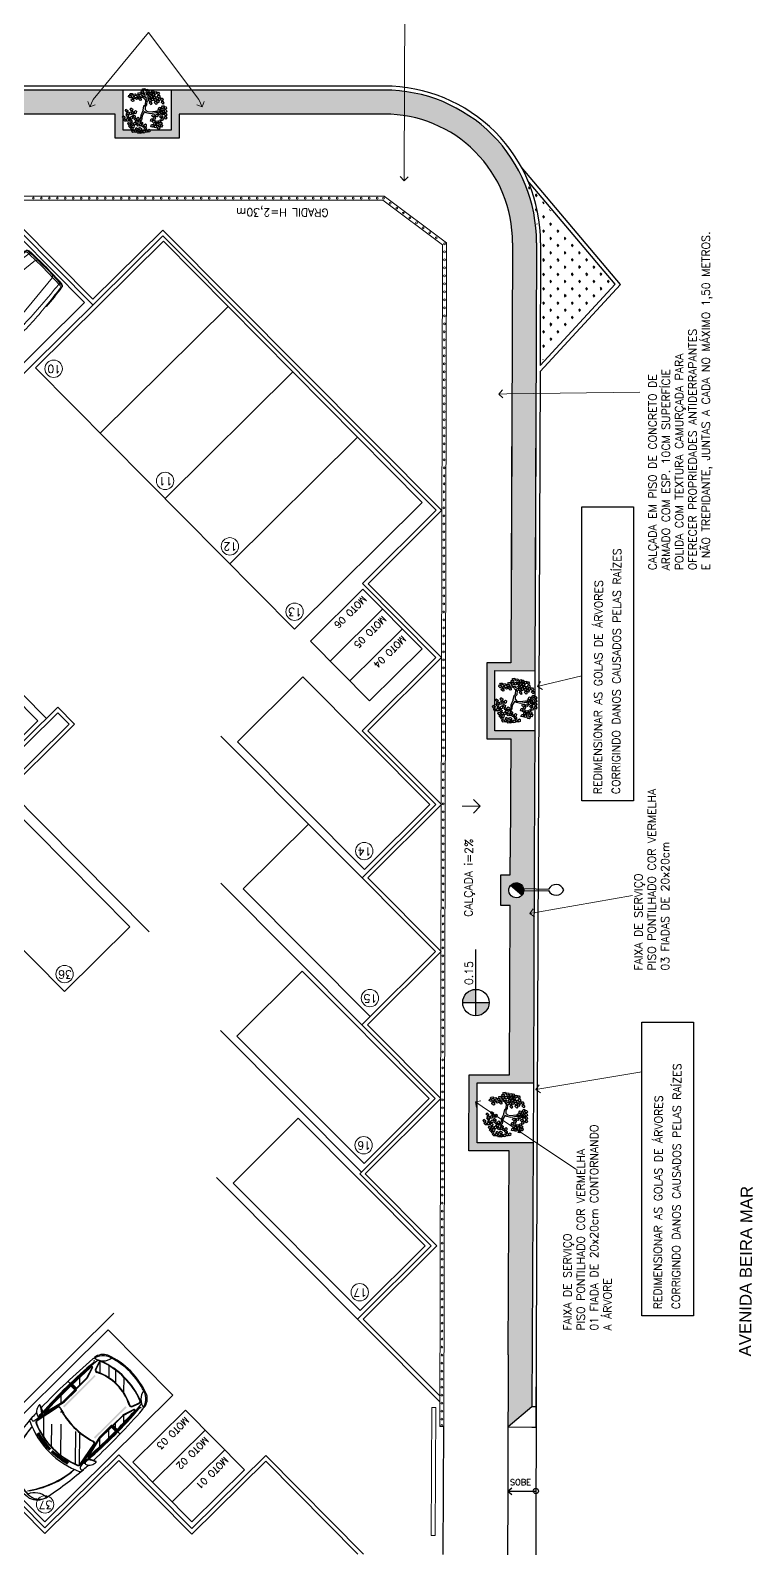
# Model space of a CAD drawing. Extents: x -1057 to 3416, y -340 to 4111.
# Drawn here: x 419.61 to 437.67, y -290.94 to -252.98 of the extents above; entities that cross this region are included whole.
import ezdxf

# ---------------------------------------------------------------- set-up
doc = ezdxf.new("R2010")
doc.units = 0
doc.header["$LTSCALE"] = 50
for name, pattern in [('CONTINU', [0]), ('DGN Style 1', [0.003115, 5.18318e-06, -0.00311]), ('HIDDEN', [9.525, 6.35, -3.175])]:
    doc.linetypes.add(name, pattern=pattern)
doc.layers.add('0.1', color=8, linetype='Continuous', lineweight=13)
doc.layers.add('Margem A3', color=8, linetype='DGN Style 1', lineweight=0)
for name, color, linetype in [('GRAMA', 90, 'Continuous'), ('HAC', 1, 'Continuous'), ('layout', 1, 'Continuous'), ('luminaria', 10, 'Continuous'), ('medir projeto', 6, 'Continuous'), ('OK', 96, 'Continuous'), ('Poste de cimento', 7, 'Continuous')]:
    doc.layers.add(name, color=color, linetype=linetype)
doc.styles.add('60x100', font='romans.shx', dxfattribs={"height": 0.2})
doc.styles.add('80X50', font='romans.shx')
doc.styles.add('ROBERTO', font='swissek.ttf')
doc.styles.add('ROMANS', font='romans')
doc.styles.get("Standard").update_dxf_attribs({"font": 'romans.shx'})
pattern_1 = [(90.064457, (-47.94884, -453.22149), (-0.0549925784, -6.1866e-05), [0.03175, -0.0635]), (210.064457, (-47.94884, -453.22149), (0.027549867, -0.047594037), [0.03175, -0.0635]), (150.064457, (-47.948873, -453.18974), (-0.0274427115, -0.047655903), [0.03175, -0.0635])]

# ---------------------------------------------------------------- blocks, each defined once
blk = doc.blocks.new('TEMPRA3')
for p, q in [((-0.157, 0.823), (-0.131, 0.862)), ((-0.075, 0.872), (-0.101, 0.713)), ((-0.085, 0.882), (-0.082, 0.882)), ((-1.26, 0.697), (-1.26, 0.716)), ((0.058, 0.464), (-0.363, 0.637)), ((0.069, 0.533), (-0.261, 0.669)), ((-0.101, 0.713), (-0.151, 0.694)), ((-0.151, 0.694), (-0.151, 0.656)), ((-0.098, 0.674), (-0.098, 0.602)), ((0.687, 0.496), (0.259, 0.496)), ((0.756, 0.496), (0.756, 0.679)), ((1.136, 0.496), (0.756, 0.496)), ((1.287, 0.519), (1.517, 0.592)), ((1.406, 0.471), (1.886, 0.553)), ((1.515, 0.629), (1.414, 0.659)), ((1.806, 0.709), (1.807, 0.728)), ((-1.26, -0.697), (-1.26, -0.716)), ((0.058, -0.464), (-0.363, -0.637)), ((0.069, -0.533), (-0.261, -0.669)), ((-0.151, -0.694), (-0.151, -0.656)), ((-0.101, -0.713), (-0.151, -0.694)), ((-0.075, -0.872), (-0.101, -0.713)), ((-0.098, -0.674), (-0.098, -0.602)), ((0.687, -0.496), (0.259, -0.496)), ((1.136, -0.496), (0.756, -0.496)), ((0.756, -0.496), (0.756, -0.679)), ((1.287, -0.519), (1.517, -0.592)), ((1.406, -0.471), (1.886, -0.553)), ((1.515, -0.629), (1.414, -0.659)), ((1.806, -0.709), (1.807, -0.728)), ((-0.157, -0.823), (-0.131, -0.862)), ((-0.085, -0.882), (-0.082, -0.882))]:
    blk.add_line(p, q)
at = {"color": 9}
for p, q in [((0.49, 0.777), (0.614, 0.777)), ((0.49, 0.767), (0.567, 0.767)), ((-1.875, 0.533), (-1.914, 0.533)), ((-1.881, 0.307), (-0.653, 0.428)), ((-1.869, 0.63), (-1.647, 0.654)), ((-0.527, 0.509), (-0.536, 0.509)), ((-0.536, 0.509), (-0.532, -0.064)), ((0.577, 0.757), (0.577, 0.748)), ((0.634, 0.757), (0.634, 0.748)), ((0.687, 0.496), (0.756, 0.496)), ((1.886, 0.553), (2.3, 0.553)), ((-1.881, 0.307), (-1.924, 0.254)), ((-0.568, 0.016), (-0.577, 0.017)), ((-0.568, 0.015), (-0.577, 0.014)), ((-0.577, 0.014), (-0.51, -0.555)), ((-1.881, -0.308), (-1.924, -0.255)), ((-1.881, -0.307), (-0.653, -0.428)), ((-0.532, -0.064), (-0.523, -0.064)), ((-1.875, -0.533), (-1.914, -0.533)), ((-1.869, -0.631), (-1.647, -0.655)), ((-0.51, -0.555), (-0.501, -0.554)), ((0.577, -0.757), (0.577, -0.748)), ((0.634, -0.757), (0.634, -0.748)), ((0.687, -0.496), (0.756, -0.496)), ((1.886, -0.553), (2.3, -0.553)), ((0.49, -0.767), (0.567, -0.767)), ((0.49, -0.777), (0.614, -0.777))]:
    blk.add_line(p, q, dxfattribs=at)
for points in [[(0.486, 0.76), (0.486, 0.749, 0.414214), (0.496, 0.739), (0.558, 0.739, 0.414214), (0.568, 0.749), (0.568, 0.759)], [(0.486, -0.76), (0.486, -0.749, -0.414214), (0.496, -0.739), (0.558, -0.739, -0.414214), (0.568, -0.749), (0.568, -0.759)]]:
    blk.add_lwpolyline(points, format="xyb", dxfattribs=at)
for centre, radius, start, end in [((-0.143, 0.755), 0.0434, 160.4209, 180), ((0.052, 0.685), 0.25, 146.5293, 160.4209), ((-0.079, 0.816), 0.0696, 117.5198, 138.9652), ((-0.092, 0.841), 0.0416, 80.8067, 117.5198), ((0.213, -22.305), 23.067, 89.3717, 90.7606), ((-0.083, 0.874), 0.00833, 350.8067, 80.8067), ((0.213, -22.305), 23.067, 89.0973, 89.3437), ((46.287, -1.061), 48.25, 178.0551, 178.7396), ((-1.864, 0.574), 0.07, 98.0767, 178.0551), ((0.026, -12.748), 13.526, 95.4579, 98.0767), ((-0.091, -10.408), 11.166, 90.4891, 96.0118), ((1.08, -0.033), 1.689, 163.0258, 178.8872), ((1.08, -0.033), 1.689, 158.4883, 161.8833), ((-0.403, 0.55), 0.0959, 65.2249, 157.5632), ((0.355, -17.256), 17.935, 91.743, 91.9698), ((0.075, 0.7), 0.267, 168.223, 189.9837), ((0.355, -17.256), 17.935, 88.9571, 91.6179), ((1.496, -0.036), 1.496, 161.9012, 178.6096), ((0.046, 0.438), 0.0288, 340.8387, 65.2249), ((0.259, 0.996), 0.5, 247.6625, 270), ((0.115, -25.837), 26.599, 86.3544, 88.8806), ((-0.298, 0.555), 0.987, 356.5337, 7.1274), ((0.636, -17.099), 17.778, 87.5716, 89.6146), ((1.136, 0.996), 0.5, 270, 287.5892), ((1.415, 0.442), 0.03, 107.5892, 190.5643), ((-1.901, -0.176), 3.343, 3.0173, 10.5643), ((1.385, 0.564), 0.1, 73.296, 87.5716), ((1.509, 0.61), 0.02, 295.0881, 73.296), ((0.028, -29.336), 30.117, 85.8738, 86.6125), ((1.892, 0.523), 0.03, 17.6685, 101.6613), ((-0.298, 0.005), 2.281, 359.8835, 13.3775), ((2.183, 0.56), 0.144, 10.2757, 85.2864), ((-1.242, -0.033), 3.619, 0.5277, 9.8398), ((1.08, 0.033), 1.689, 181.1128, 199.382), ((-1.901, 0.176), 3.343, 349.4357, 356.9827), ((-0.298, -0.005), 2.281, 346.6225, 0.1165), ((-1.242, 0.033), 3.619, 350.1602, 359.4723), ((46.287, 1.06), 48.25, 181.2604, 181.9449), ((1.496, 0.036), 1.496, 181.3904, 198.0988), ((-1.864, -0.575), 0.07, 181.9449, 261.9233), ((0.026, 12.748), 13.526, 261.9735, 264.5421), ((-0.091, 10.408), 11.166, 263.9882, 269.5109), ((1.08, 0.033), 1.689, 200.3288, 201.5117), ((1.08, 0.033), 1.689, 200.3288, 201.5117), ((-0.403, -0.55), 0.0959, 202.4368, 294.7751), ((0.355, 17.256), 17.935, 268.0302, 268.257), ((0.075, -0.7), 0.267, 170.0163, 191.777), ((-0.143, -0.755), 0.0434, 180, 199.5791), ((0.355, 17.256), 17.935, 268.3821, 271.0429), ((0.046, -0.438), 0.0288, 294.7751, 19.1613), ((0.259, -0.996), 0.5, 90, 112.3375), ((0.213, 22.305), 23.067, 270.6563, 270.9027), ((0.115, 25.837), 26.599, 271.1194, 273.6456), ((-0.298, -0.555), 0.987, 352.8726, 3.4663), ((0.636, 17.099), 17.778, 270.3854, 272.4284), ((1.136, -0.996), 0.5, 72.4108, 90), ((1.415, -0.442), 0.03, 169.4357, 252.4108), ((1.385, -0.564), 0.1, 272.4284, 286.704), ((1.509, -0.61), 0.02, 286.704, 64.9119), ((0.028, 29.336), 30.117, 273.3875, 274.1262), ((1.892, -0.523), 0.03, 258.3387, 342.3315), ((2.183, -0.56), 0.144, 274.7136, 349.7243), ((0.052, -0.685), 0.25, 199.5791, 213.4707), ((-0.079, -0.816), 0.0696, 221.0348, 242.4802), ((-0.092, -0.841), 0.0416, 242.4802, 279.1933), ((0.213, 22.305), 23.067, 269.2394, 270.6283), ((-0.083, -0.874), 0.00833, 279.1933, 9.1933)]:
    blk.add_arc(centre, radius, start, end)
for centre, radius, start, end in [((0.49, 0.751), 0.0263, 91.9264, 184.8104), ((0.49, 0.751), 0.0164, 92.1313, 187.2433), ((0.567, 0.757), 0.01, 0, 90), ((0.614, 0.757), 0.02, 0, 90), ((19.555, -0.393), 21.489, 177.397, 178.9536), ((-1.862, 0.581), 0.05, 97.8958, 177.1673), ((43.913, -1.002), 45.813, 178.0177, 178.7486), ((0.137, -16.634), 17.284, 92.2713, 96.6835), ((-1.822, 0.581), 0.05, 97.8958, 177.1673), ((0.026, -12.748), 13.506, 95.4656, 97.8958), ((0.402, 0.031), 1.126, 147.4954, 181.5953), ((0.192, -19.533), 20.183, 91.7794, 92.1012), ((-4.071, 0.196), 3.558, 355.8109, 5.0412), ((-0.144, 0.846), 0.212, 204.7842, 236.5367), ((-0.17, 0.661), 0.0195, 202.2729, 342.8001), ((0.47, 0.753), 0.0061, 200.0424, 315.2534), ((0.606, 0.816), 0.0733, 246.8341, 293.1659), ((-0.263, 0.555), 0.987, 356.5337, 11.7667), ((0.027, -29.37), 30.131, 85.8821, 86.6147), ((2.181, 0.569), 0.115, 10.4548, 85.2928), ((-1.236, -0.033), 3.585, 0.5327, 10.015), ((43.913, 1.002), 45.813, 181.2514, 181.9823), ((0.402, -0.031), 1.126, 178.4047, 212.5046), ((-4.057, -0.683), 3.558, 2.0761, 11.3064), ((-1.236, 0.033), 3.585, 349.985, 359.4673), ((19.555, 0.392), 21.489, 181.0464, 182.603), ((-1.862, -0.581), 0.05, 182.8327, 262.1042), ((0.137, 16.634), 17.284, 263.3165, 267.7287), ((-1.822, -0.581), 0.05, 182.8327, 262.1042), ((0.026, 12.748), 13.506, 262.1042, 264.5344), ((0.192, 19.533), 20.183, 267.8988, 268.2206), ((-0.144, -0.846), 0.212, 123.4633, 155.2158), ((-0.17, -0.661), 0.0195, 17.1999, 157.7271), ((0.47, -0.753), 0.0061, 44.7466, 159.9576), ((0.49, -0.751), 0.0263, 175.1896, 268.0736), ((0.49, -0.751), 0.0164, 172.7567, 267.8687), ((0.567, -0.757), 0.01, 270, 0), ((0.606, -0.816), 0.0733, 66.8341, 113.1659), ((0.614, -0.757), 0.02, 270, 360), ((-0.263, -0.555), 0.987, 348.2333, 3.4663), ((0.027, 29.37), 30.131, 273.3853, 274.1179), ((2.181, -0.569), 0.115, 274.7072, 349.5452)]:
    blk.add_arc(centre, radius, start, end, dxfattribs=at)
blk = doc.blocks.new('Car')
at = {"layer": 'layout', "color": 8}
for p, q in [((-53.8, -202.9), (-70.4, -128.8)), ((-67.3, -131.9), (-57, -183.8)), ((-66.3, -131.7), (-56.1, -183.6)), ((-15.9, -179.3), (-66, -129.1)), ((-8.4, -174.6), (-58.2, -124.8)), ((-44.4, -116.8), (-45.5, -110.7)), ((-42.5, -116.4), (-43.6, -110.2)), ((-41.1, -116), (-42, -109.8)), ((-39.1, -115.6), (-40.1, -109.4)), ((-37.2, -115.2), (-38.1, -108.9)), ((-35.8, -114.9), (-36.5, -108.6)), ((-33.8, -114.5), (-34.6, -108.2)), ((-31.8, -114.1), (-32.6, -107.8)), ((-30.4, -113.9), (-31, -107.6)), ((-28.4, -113.5), (-29, -107.4)), ((-26.4, -113.2), (-27.1, -107.2)), ((-25, -113), (-25.5, -107)), ((-23, -112.8), (-23.5, -106.4)), ((25.2, -163.1), (-22.1, -115.7)), ((-21.2, -112.5), (-21.3, -106.1)), ((-19.2, -112.3), (-19.3, -105.9)), ((-17.2, -112.1), (-17.4, -105.7)), ((-15.7, -111.9), (-15.7, -105.5)), ((-13.7, -111.8), (-13.7, -105.3)), ((-11.7, -111.6), (-11.7, -105.2)), ((-9.7, -111.5), (-9.7, -105.1)), ((-7.7, -111.4), (-7.7, -105)), ((-5.7, -111.3), (-5.7, -104.9)), ((-3.7, -111.3), (-3.7, -104.8)), ((3.7, -111.3), (3.7, -104.8)), ((39.6, -148.7), (5.2, -114.3)), ((5.7, -111.3), (5.7, -104.9)), ((7.7, -111.4), (7.7, -105)), ((9.7, -111.5), (9.7, -105.1)), ((11.7, -111.6), (11.7, -105.2)), ((13.7, -111.8), (13.7, -105.3)), ((15.7, -111.9), (15.7, -105.5)), ((17.2, -112.1), (17.4, -105.7)), ((19.2, -112.3), (19.3, -105.9)), ((21.2, -112.5), (21.3, -106.1)), ((23, -112.8), (23.5, -106.4)), ((25, -113), (25.5, -107)), ((26.4, -113.2), (27.1, -107.2)), ((28.4, -113.5), (29, -107.4)), ((30.4, -113.9), (31, -107.6)), ((31.8, -114.1), (32.6, -107.8)), ((63.1, -148), (32.6, -117.5)), ((33.8, -114.5), (34.6, -108.2)), ((35.8, -114.9), (36.5, -108.6)), ((37.2, -115.2), (38.1, -108.9)), ((39.1, -115.6), (40.1, -109.4)), ((41.1, -116), (42, -109.8)), ((42.5, -116.4), (43.6, -110.2)), ((44.4, -116.8), (45.5, -110.7)), ((53.8, -202.9), (70.4, -128.8)), ((56.1, -183.6), (66.3, -131.7)), ((57, -183.8), (67.3, -131.9)), ((-86.3, -160.6), (-73.2, -154.7)), ((-72.4, -154), (-71.3, -150.4)), ((-71.4, -149.7), (-71.5, -143.3)), ((-70.4, -149.4), (-70.5, -140)), ((-69.4, -149.1), (-69.5, -139.9)), ((-68.4, -148.9), (-68.7, -139.9)), ((-56.9, -198.5), (-67, -155.8)), ((-55.9, -198.3), (-66, -155.6)), ((55.9, -198.3), (66, -155.6)), ((56.9, -198.5), (67, -155.8)), ((68.4, -148.9), (68.7, -139.9)), ((69.4, -149.1), (69.5, -139.9)), ((70.4, -149.4), (70.5, -140)), ((72.4, -154), (71.3, -150.4)), ((71.4, -149.7), (71.5, -143.3)), ((86.3, -160.6), (73.2, -154.7)), ((-56.8, -200.2), (-68.8, -188.2)), ((44.8, -182.6), (43.4, -181.3)), ((69.3, -207.1), (57.6, -195.4)), ((-56.8, -227.8), (-69.3, -215.2)), ((-56.8, -237.2), (-56.8, -199.5)), ((-55.8, -237.2), (-55.8, -199.5)), ((-53.8, -238.7), (-53.8, -203.1)), ((53.8, -238.7), (53.8, -203.1)), ((55.8, -237.2), (55.8, -199.5)), ((56.8, -237.2), (56.8, -199.5)), ((-80.7, -239.7), (-54.8, -239.7)), ((-68.3, -237.2), (-69.2, -236.3)), ((-69.1, -237.2), (-56.8, -237.2)), ((-69.1, -238.2), (-56.8, -238.2)), ((-56.8, -241.4), (-69, -241.4)), ((-56.8, -242.4), (-69, -242.4)), ((-57, -273.8), (-68.3, -262.5)), ((-56.8, -248.7), (-62.9, -242.6)), ((-56.8, -272.4), (-56.8, -242.4)), ((-55.8, -272.4), (-55.8, -242.4)), ((80.7, -239.7), (54.8, -239.7)), ((55.8, -272.4), (55.8, -242.4)), ((69.1, -237.2), (56.8, -237.2)), ((69.1, -238.2), (56.8, -238.2)), ((56.8, -241.4), (69, -241.4)), ((56.8, -242.4), (69, -242.4)), ((56.8, -272.4), (56.8, -242.4)), ((68.3, -263.5), (56.8, -251.9)), ((-65.1, -298.3), (-57, -273.6)), ((-64.2, -298.6), (-56, -273.9)), ((64.2, -298.6), (56, -273.9)), ((65.1, -298.3), (57, -273.6)), ((-57.2, -300.9), (-62.7, -316.3)), ((-56.3, -301.3), (-61.8, -316.6)), ((1.6, -332.4), (-21.8, -309)), ((25.1, -330.6), (5.5, -311)), ((42.5, -327), (25.2, -309.8)), ((61.9, -318.8), (44.9, -301.8)), ((61.8, -316.6), (56.3, -301.3)), ((62.7, -316.3), (57.2, -300.9))]:
    blk.add_line(p, q, dxfattribs=at)
for centre, radius, start, end in [((-7.8, -326.7), 326.8, 88.6351, 95.7726), ((7.8, -326.7), 326.8, 84.2274, 91.3649), ((866.8, -205.6), 949.5, 169.2081, 175.3433), ((-34.3, -38.3), 32.9, 86.5625, 164.4958), ((-69, 10.4), 40, 274.3393, 336.719), ((-25.6, -41.2), 42.5, 111.779, 161.6544), ((122.7, -124.6), 188.5, 142.4297, 176.6237), ((155.6, -136.8), 222.3, 145.0929, 173.9605), ((-40.2, -4.5), 3, 97.674, 111.779), ((-10, -339.3), 334.6, 88.282, 93.8135), ((10.1, 328.4), 336.5, 262.7695, 268.2851), ((10, -339.3), 334.6, 86.1865, 91.718), ((-10.1, 328.4), 336.5, 271.7149, 277.2305), ((-155.6, -136.8), 222.3, 6.0395, 34.9071), ((-122.7, -124.6), 188.5, 3.3763, 37.5703), ((69, 10.4), 40, 203.281, 265.6607), ((34.3, -38.3), 32.9, 15.5042, 93.4375), ((40.2, -4.5), 3, 68.221, 82.326), ((25.6, -41.2), 42.5, 18.3456, 68.221), ((-866.8, -205.6), 949.5, 4.6567, 10.7919), ((1565.6, -198.2), 1646.7, 177.6205, 178.0972), ((-75, -129.5), 4.65, 8.7491, 183.5185), ((-77.8, -119.2), 1, 174.7727, 295.0781), ((0.5, -286.5), 183.7, 90, 115.0781), ((-62.4, -130.8), 5, 111.9536, 193.3017), ((-62.4, -130.8), 4, 111.9536, 193.5543), ((-64.4, -113.6), 1, 172.7258, 290.5969), ((0, -280.4), 167.2, 90.0065, 112.6232), ((0, -280.4), 166.2, 90.0085, 112.6252), ((-0.5, -286.5), 183.7, 64.9219, 90), ((0, -280.4), 167.2, 67.3768, 89.9935), ((0, -280.4), 166.2, 67.3768, 89.9935), ((62.4, -130.8), 4.01, 346.5287, 68.1294), ((64.4, -113.6), 1, 249.4031, 7.2742), ((62.4, -130.8), 5, 346.6983, 68.0464), ((75, -129.5), 4.65, 356.4815, 171.2509), ((77.8, -119.2), 1, 244.9219, 5.2273), ((-1565.6, -198.2), 1646.7, 1.9028, 2.3795), ((-67, -159.1), 20.4, 115.2032, 181.9349), ((-94.9, -128.7), 32, 283.4706, 317.3927), ((-86.5, -159.6), 1, 193.8166, 282.2331), ((1565.6, -198.2), 1646.7, 178.6017, 183.9759), ((-74.5, -143.4), 3, 0.889, 115.2032), ((940.7, -224.1), 1014.7, 175.8385, 184.8151), ((-72.5, -140.1), 1, 0.889, 98.0676), ((936.4, -221.1), 1008.4, 175.9397, 185.4333), ((-72.4, -149.7), 1, 287.9404, 0.889), ((-71.5, -140), 1, 0.889, 95.2234), ((-71.4, -149.4), 1, 285.265, 0.889), ((-70.5, -139.9), 1, 0.889, 92.3899), ((770.4, -218.9), 840.8, 175.6929, 181.2505), ((-70.4, -149.1), 1, 282.6212, 0.889), ((-69.7, -139.9), 1, 2.0031, 90.1843), ((770.4, -218.9), 839.8, 175.6943, 181.2501), ((-69.4, -148.9), 1, 280.1196, 2.0031), ((-67, -155.8), 1, 13.3017, 174.5453), ((67, -155.8), 1, 5.4547, 166.6983), ((-770.4, -218.9), 839.8, 358.7499, 4.3057), ((-936.4, -221.1), 1008.4, 354.5667, 4.0603), ((-770.4, -218.9), 840.8, 358.7495, 4.3071), ((69.4, -148.9), 1, 177.9969, 259.8804), ((69.7, -139.9), 1, 89.8157, 177.9969), ((70.4, -149.1), 1, 179.111, 257.3788), ((70.5, -139.9), 1, 87.6101, 179.111), ((71.4, -149.4), 1, 179.111, 254.735), ((71.5, -140), 1, 84.7766, 179.111), ((-940.7, -224.1), 1014.7, 355.1849, 4.1615), ((94.9, -128.7), 32, 222.6073, 256.5294), ((72.4, -149.7), 1, 179.111, 252.0596), ((72.5, -140.1), 1, 81.9324, 179.111), ((74.5, -143.4), 3, 64.7968, 179.111), ((73.4, -153.7), 1, 196.4299, 257.7669), ((67, -159.1), 20.4, 358.0651, 64.7968), ((-1565.6, -198.2), 1646.7, 356.0241, 1.3983), ((86.5, -159.6), 1, 257.7669, 346.1834), ((-52.2, -182.7), 5, 193.3017, 287.8184), ((-52.2, -182.7), 4, 193.5543, 287.8184), ((0, -345), 166.5, 90, 107.8184), ((0, -345), 165.5, 90, 107.8184), ((0, -345), 166.5, 72.1816, 90), ((0, -345), 165.5, 72.1816, 90), ((52.2, -182.7), 5, 252.1816, 346.6983), ((52.2, -182.7), 4, 252.1816, 346.4457), ((-60.8, -199.5), 4, 360, 13.3017), ((-60.8, -199.5), 5, 0, 13.3017), ((-54.8, -203.1), 1, 0, 13.3017), ((54.8, -203.1), 1, 166.6983, 180), ((60.8, -199.5), 5, 166.6983, 180), ((60.8, -199.5), 4, 166.6983, 180), ((-69.1, -237.2), 1, 181.5835, 270), ((-69, -242.4), 1, 90, 181.1066), ((9004.6, 48.7), 9079.4, 181.83701, 182.18864), ((9004.6, 48.7), 9078.4, 181.83709, 182.18858), ((-56.8, -237.2), 1, 270, 0), ((-56.8, -242.4), 1, 0, 90), ((-54.8, -238.7), 1, 270, 0), ((54.8, -238.7), 1, 180, 270), ((56.8, -237.2), 1, 180, 270), ((56.8, -242.4), 1, 90, 180), ((-9004.6, 48.7), 9078.4, 357.81142, 358.16291), ((-9004.6, 48.7), 9079.4, 357.81136, 358.16299), ((69, -242.4), 1, 358.8934, 90), ((69.1, -237.2), 1, 270, 358.4165), ((-60.8, -272.4), 4, 341.6525, 360), ((-60.8, -272.4), 5, 341.6525, 360), ((60.8, -272.4), 5, 180, 198.3475), ((60.8, -272.4), 4, 180, 198.3475), ((-39.1, -305.6), 38.6, 190.1502, 253.6248), ((-79.7, -346.5), 30, 5.2584, 84.7128), ((-46.8, -314.4), 30, 185.5819, 244.441), ((-73.3, -309.4), 3, 270, 5.5819), ((-66.1, -298), 2, 183.0738, 341.6525), ((-62.6, -316.1), 5, 185.4333, 247.7979), ((-66.1, -298), 1, 183.4405, 341.6525), ((-58, -317.9), 5, 160.3462, 249.5059), ((-58, -317.9), 4, 160.3462, 249.5059), ((0, -162.8), 170.6, 249.5059, 270), ((0, -162.8), 169.6, 249.5059, 270), ((-52.5, -302.6), 5, 63.1357, 160.3462), ((-52.5, -302.6), 4, 63.1357, 160.3462), ((0, -198.9), 112.2, 243.1357, 270), ((0, -198.9), 111.2, 243.1357, 270), ((0, -198.9), 111.2, 270, 296.8643), ((0, -198.9), 112.2, 270, 296.8643), ((0, -162.8), 169.6, 270, 290.4941), ((0, -162.8), 170.6, 270, 290.4941), ((79.7, -346.5), 30, 95.2872, 174.7416), ((39.1, -305.6), 38.6, 286.3752, 349.8498), ((52.5, -302.6), 5, 19.6538, 116.8643), ((52.5, -302.6), 4, 19.6538, 116.8643), ((58, -317.9), 4, 290.4941, 19.6538), ((58, -317.9), 5, 290.4941, 19.6538), ((46.8, -314.4), 30, 295.559, 354.4181), ((66.1, -298), 2, 198.3475, 356.9262), ((62.6, -316.1), 5, 292.2021, 354.5667), ((66.1, -298), 1, 198.3475, 356.5595), ((73.3, -309.4), 3, 174.4181, 270), ((0, -181.6), 170.6, 249.5059, 270), ((0, -181.6), 168.6, 252.2391, 270), ((0, -181.6), 170.6, 270, 290.4941), ((0, -181.6), 168.6, 270, 287.7609)]:
    blk.add_arc(centre, radius, start, end, dxfattribs=at)
for points in [[(-49.6, -290.4), (-45.8, -290.4), (-49.6, -194), (-45.8, -194)], [(49.6, -290.4), (45.8, -290.4), (49.6, -194), (45.8, -194)]]:
    blk.add_solid(points, dxfattribs=at)
blk = doc.blocks.new('_Open90')
at = {"color": 0, "linetype": 'ByBlock', "lineweight": -2}
for p, q in [((0, 0), (-1, 0)), ((-0.5, 0.5), (0, 0)), ((0, 0), (-0.5, -0.5))]:
    blk.add_line(p, q, dxfattribs=at)
blk = doc.blocks.new('poste concreto')
at = {"layer": 'Poste de cimento'}
h = blk.add_hatch(color=256, dxfattribs=at)
h.dxf.hatch_style = 1
h.paths.add_polyline_path([(364866.842, 7758015.357), (364866.767, 7758015.418), (364866.676, 7758015.455), (364866.578, 7758015.47), (364866.48, 7758015.455), (364866.39, 7758015.418), (364866.314, 7758015.357), (364866.254, 7758015.282), (364866.216, 7758015.191), (364866.201, 7758015.093), (364866.956, 7758015.093), (364866.94, 7758015.191), (364866.903, 7758015.282)])
for p, q in [((364866.815, 7758015.406), (364867.773, 7758016.191)), ((364866.886, 7758015.322), (364867.818, 7758016.138)), ((364866.201, 7758015.093), (364866.216, 7758015.191)), ((364866.216, 7758014.995), (364866.201, 7758015.093)), ((364866.956, 7758015.093), (364866.201, 7758015.093)), ((364866.216, 7758015.191), (364866.254, 7758015.282)), ((364866.254, 7758014.904), (364866.216, 7758014.995)), ((364866.254, 7758015.282), (364866.314, 7758015.357)), ((364866.314, 7758014.829), (364866.254, 7758014.904)), ((364866.314, 7758015.357), (364866.39, 7758015.418)), ((364866.39, 7758014.768), (364866.314, 7758014.829)), ((364866.39, 7758015.418), (364866.48, 7758015.455)), ((364866.48, 7758014.731), (364866.39, 7758014.768)), ((364866.48, 7758015.455), (364866.578, 7758015.47)), ((364866.578, 7758015.47), (364866.676, 7758015.455)), ((364866.676, 7758015.455), (364866.767, 7758015.418)), ((364866.767, 7758014.768), (364866.676, 7758014.731)), ((364866.767, 7758015.418), (364866.842, 7758015.357)), ((364866.842, 7758014.829), (364866.767, 7758014.768)), ((364866.842, 7758015.357), (364866.903, 7758015.282)), ((364866.903, 7758014.904), (364866.842, 7758014.829)), ((364866.903, 7758015.282), (364866.94, 7758015.191)), ((364866.94, 7758014.995), (364866.903, 7758014.904)), ((364866.94, 7758015.191), (364866.956, 7758015.093)), ((364866.956, 7758015.093), (364866.94, 7758014.995)), ((364866.578, 7758014.716), (364866.48, 7758014.731)), ((364866.676, 7758014.731), (364866.578, 7758014.716))]:
    blk.add_line(p, q, dxfattribs=at)
for centre, start, end in [((364868.17, 7758016.298), 60.73513, 195.09868), ((364867.989, 7758016.511), 245.39714, 19.76069)]:
    blk.add_arc(centre, 0.411, start, end, dxfattribs=at)
blk = doc.blocks.new('L', base_point=(1.368, 0.591))
at = {"color": 3, "lineweight": -2}
for p, q in [((1.275, 0.567), (1.306, 0.592)), ((1.288, 0.517), (1.275, 0.567)), ((1.281, 0.65), (1.312, 0.675)), ((1.294, 0.6), (1.281, 0.65)), ((1.317, 0.508), (1.288, 0.517)), ((1.322, 0.591), (1.294, 0.6)), ((1.306, 0.592), (1.336, 0.538)), ((1.312, 0.675), (1.342, 0.621)), ((1.336, 0.538), (1.317, 0.508)), ((1.342, 0.621), (1.322, 0.591)), ((1.337, 0.489), (1.356, 0.548)), ((1.376, 0.484), (1.337, 0.489)), ((1.356, 0.548), (1.391, 0.554)), ((1.404, 0.527), (1.376, 0.484)), ((1.391, 0.554), (1.404, 0.527))]:
    blk.add_line(p, q, dxfattribs=at)
blk = doc.blocks.new('Árvore-13')
at = {"color": 3}
for p, q in [((-0.8, 0.3), (-0.96, 0.41)), ((-0.8, 0.41), (-0.95, 0.5)), ((-0.36, 0.35), (-0.8, 0.41)), ((-0.37, 0.23), (-0.8, 0.3)), ((-0.13, 0.11), (-0.37, 0.23)), ((-0.07, 0.19), (-0.36, 0.35)), ((-0.07, -0.04), (-0.13, 0.11)), ((0.03, 0.07), (-0.07, 0.19)), ((0.03, 0.07), (0.32, 0.33)), ((0.12, -0.05), (0.28, 0.13)), ((0.28, 0.13), (0.42, 0.28)), ((0.32, 0.33), (0.41, 0.54)), ((0.41, 0.54), (0.48, 0.66)), ((0.42, 0.28), (0.5, 0.51)), ((0.48, 0.66), (0.57, 0.72)), ((0.5, 0.51), (0.63, 0.67)), ((0.57, 0.72), (0.61, 0.82)), ((0.63, 0.67), (0.78, 0.72)), ((-0.3, -0.39), (-0.42, -0.69)), ((-0.2, -0.45), (-0.31, -0.74)), ((-0.31, -0.74), (-0.24, -0.89)), ((-0.15, -0.3), (-0.3, -0.39)), ((-0.05, -0.38), (-0.2, -0.45)), ((-0.07, -0.04), (-0.15, -0.3)), ((0.12, -0.05), (-0.05, -0.38))]:
    blk.add_line(p, q, dxfattribs=at)
at = {"color": 3, "xscale": 3.048, "yscale": 3.048, "zscale": 3.048}
for p, rotation in [((-0.93, 0.96), 295.0165150851705), ((-0.72, 1.45), 295.0165150851705), ((-0.49, 1.26), 295.0165150851705), ((-0.25, 1.14), 295.0165150851705), ((0.17, 1.45), 190.1248425347958), ((0.35, 0.95), 190.1248425347958), ((0.58, 1.4), 190.1248425347958), ((0.85, 1.34), 190.1248425347958), ((1.21, 1.15), 190.1248425347958), ((-1.44, 0.37), 347.8021081598379), ((-1.3, 0.88), 347.8021081598379), ((-1.13, 0.41), 347.8021081598379), ((-0.85, 0.46), 295.0165150851705), ((-0.35, 0.69), 295.0165150851705), ((0.68, 0.78), 190.1248425347958), ((0.76, 0.27), 190.1248425347958), ((0.8, -0.3), 190.1248425347958), ((1.12, 0.57), 190.1248425347958), ((1.2, -0.32), 190.1248425347958), ((1.25, 0.04), 190.1248425347958), ((1.32, 0.75), 190.1248425347958), ((1.58, 0.11), 190.1248425347958), ((-0.45, -1.4), 66.16076666471405), ((-0.1, -0.9), 66.16076666471405), ((-0.02, -1.19), 66.16076666471405), ((0.5, -1), 66.16076666471405), ((0.62, -1.32), 66.16076666471405)]:
    blk.add_blockref('L', p, dxfattribs=dict(at, rotation=rotation))
for p in [(-1.39, -0.31), (-1.23, -0.88), (-1.05, -0.53), (-0.87, -1.13), (-0.85, -0.45), (-0.67, -1.02), (-0.45, -1.04), (-0.44, -0.54)]:
    blk.add_blockref('L', p, dxfattribs=at)

msp = doc.modelspace()

# ---------------------------------------------------------------- hatches: boundary and pattern name
at = {"layer": 'GRAMA'}
h = msp.add_hatch(dxfattribs=at)
h.set_pattern_fill('GRASS', color=256, scale=0.01, angle=90.0645)
h.set_pattern_definition([(180.064457, (807.27503, -717.37358), (-0.179402955, -0.179807063), [0.047625, -0.31158524]), (135.064457, (807.27503, -717.37358), (-0.17940295, -0.17980706), [0.047625, -0.206375]), (225.064457, (807.27503, -717.37358), (0.17980706, -0.17940295), [0.047625, -0.206375])])
h.paths.add_polyline_path([(431.993, -256.754, -0.101681), (432.302, -258.292), (432.295, -261.357), (434.174, -259.324)])
at = {"layer": 'HAC'}
h = msp.add_hatch(dxfattribs=at)
h.set_pattern_fill('HEX', color=256, scale=0.01, angle=90.0645, style=0)
h.set_pattern_definition(pattern_1)
edge = h.paths.add_edge_path()
edge.add_line((421.371, -254.478), (417.388, -254.478))
edge.add_line((417.388, -254.478), (417.388, -254.492))
edge.add_line((417.388, -254.492), (417.409, -254.493))
edge.add_line((417.409, -254.493), (417.455, -254.508))
edge.add_line((417.455, -254.508), (417.498, -254.534))
edge.add_line((417.498, -254.534), (417.53, -254.572))
edge.add_line((417.53, -254.572), (417.552, -254.616))
edge.add_line((417.552, -254.616), (417.561, -254.663))
edge.add_line((417.561, -254.663), (417.56, -254.712))
edge.add_line((417.56, -254.712), (417.544, -254.758))
edge.add_line((417.544, -254.758), (417.518, -254.8))
edge.add_line((417.518, -254.8), (417.481, -254.833))
edge.add_line((417.481, -254.833), (417.437, -254.855))
edge.add_line((417.437, -254.855), (417.389, -254.864))
edge.add_line((417.389, -254.864), (417.341, -254.862))
edge.add_line((417.341, -254.862), (417.294, -254.847))
edge.add_line((417.294, -254.847), (417.252, -254.821))
edge.add_line((417.252, -254.821), (417.22, -254.784))
edge.add_line((417.22, -254.784), (417.198, -254.74))
edge.add_line((417.198, -254.74), (417.189, -254.692))
edge.add_line((417.189, -254.692), (417.19, -254.644))
edge.add_line((417.19, -254.644), (417.205, -254.597))
edge.add_line((417.205, -254.597), (417.232, -254.555))
edge.add_line((417.232, -254.555), (417.269, -254.523))
edge.add_line((417.269, -254.523), (417.333, -254.49))
edge.add_line((417.333, -254.49), (417.333, -254.478))
edge.add_line((417.333, -254.478), (412.878, -254.478))
edge.add_line((412.878, -254.478), (412.878, -255.478))
edge.add_line((412.878, -255.478), (411.678, -255.478))
edge.add_line((411.678, -255.478), (411.678, -254.478))
edge.add_line((411.678, -254.478), (410.388, -254.478))
edge.add_line((410.388, -254.478), (410.222, -255.078))
edge.add_line((410.222, -255.078), (411.478, -255.078))
edge.add_line((411.478, -255.078), (411.478, -255.678))
edge.add_line((411.478, -255.678), (413.078, -255.678))
edge.add_line((413.078, -255.678), (413.078, -255.078))
edge.add_line((413.078, -255.078), (421.728, -255.078))
edge.add_line((421.728, -255.078), (421.728, -255.678))
edge.add_line((421.728, -255.678), (423.328, -255.678))
edge.add_line((423.328, -255.678), (423.328, -255.078))
edge.add_line((423.328, -255.078), (428.457, -255.078))
edge.add_arc((428.468, -258.275), 3.197, 81.1092, 90.1888, ccw=False)
edge.add_line((428.962, -255.116), (428.963, -254.511))
edge.add_arc((428.468, -258.275), 3.797, 82.5003, 90.1732)
edge.add_line((428.456, -254.478), (423.646, -254.478))
edge.add_line((423.646, -254.478), (423.587, -254.478))
edge.add_line((423.587, -254.478), (421.469, -254.478))
edge.add_line((421.469, -254.478), (421.371, -254.478))
h.paths.add_polyline_path([(421.928, -254.478), (423.128, -254.478), (423.128, -255.478), (421.928, -255.478)], flags=16)
h = msp.add_hatch(dxfattribs=at)
h.set_pattern_fill('HEX', color=256, scale=0.01, angle=90.0645, style=0)
h.set_pattern_definition(pattern_1)
h.paths.add_polyline_path([(432.265, -258.275), (432.25, -257.94), (432.203, -257.591), (432.106, -257.188), (431.856, -256.561), (431.52, -256.016), (431.031, -255.474), (430.497, -255.066), (430.097, -254.845), (429.591, -254.648), (429.244, -254.558), (428.963, -254.511), (428.962, -255.116, -0.340979), (431.648, -257.952), (431.664, -258.525), (431.651, -262.063), (432.251, -262.056)])
h = msp.add_hatch(dxfattribs=at)
h.set_pattern_fill('HEX', color=256, scale=0.01, angle=90.0645, style=0)
h.set_pattern_definition(pattern_1)
h.paths.add_polyline_path([(432.184, -280.796), (430.777, -280.794), (430.78, -279.801), (430.737, -279.772), (430.78, -279.764), (430.782, -279.295), (432.189, -279.297), (432.203, -275.135), (432.096, -275.059), (432.204, -275.04), (432.205, -274.489), (431.943, -274.492), (431.942, -274.513), (431.927, -274.56), (431.901, -274.602), (431.863, -274.634), (431.819, -274.656), (431.772, -274.665), (431.723, -274.664), (431.677, -274.649), (431.635, -274.623), (431.602, -274.585), (431.58, -274.541), (431.571, -274.494), (431.573, -274.445), (431.588, -274.399), (431.614, -274.357), (431.651, -274.324), (431.695, -274.302), (431.743, -274.293), (431.791, -274.295), (431.838, -274.31), (431.88, -274.336), (431.912, -274.373), (431.945, -274.437), (432.206, -274.443), (432.208, -273.658), (432.22, -270.496), (431.22, -270.491), (431.222, -269.994), (431.194, -269.962), (431.205, -269.937), (431.163, -269.889), (431.179, -269.855), (431.222, -269.884), (431.225, -268.989), (432.225, -268.994), (432.25, -262.308), (432.251, -262.056), (431.651, -262.063), (431.63, -267.64), (431.626, -268.792), (431.026, -268.79), (431.019, -270.691), (431.619, -270.693), (431.608, -273.656), (431.607, -274.093), (431.373, -274.092), (431.37, -274.863), (431.604, -274.864), (431.59, -279.096), (430.579, -279.095), (430.572, -280.994), (431.583, -280.995), (431.556, -286.09), (431.552, -287.895), (432.15, -287.392)])
at = {"layer": 'medir projeto', "linetype": 'CONTINU', "lineweight": -2}
h = msp.add_hatch(color=7, dxfattribs=at)
h.dxf.hatch_style = 1
h.paths.add_polyline_path([(430.748, -276.958, 0.414214), (430.42, -277.286), (430.748, -277.286)])
h.paths.add_polyline_path([(430.748, -277.286), (430.748, -277.615, 0.414214), (431.077, -277.286)])

# ---------------------------------------------------------------- linework, layer by layer
at = {"layer": '0.1', "color": 8}
for p, q in [((428.456, -257.129), (387.047, -257.117)), ((428.423, -257.229), (387.116, -257.217)), ((429.916, -258.346), (428.423, -257.229)), ((430.015, -258.296), (428.456, -257.129)), ((419.341, -258), (421.17, -259.847)), ((419.342, -257.858), (421.171, -259.706)), ((422.918, -257.976), (421.171, -259.706)), ((422.918, -257.976), (429.9, -264.983)), ((422.918, -258.117), (417.617, -263.365)), ((422.918, -258.117), (429.756, -264.98)), ((429.916, -258.346), (429.847, -287.886)), ((430.015, -258.296), (429.946, -287.887)), ((429.756, -264.98), (427.915, -266.815)), ((429.898, -264.981), (428.056, -266.816)), ((420.008, -270.182), (416.49, -266.629)), ((429.75, -268.657), (427.915, -266.815)), ((429.403, -268.443), (427.925, -266.95)), ((429.891, -268.657), (428.056, -266.816)), ((429.75, -268.657), (427.908, -270.492)), ((429.891, -268.657), (428.049, -270.493)), ((420.292, -269.901), (418.16, -272.012)), ((420.291, -270.042), (418.16, -272.153)), ((420.573, -270.326), (420.291, -270.042)), ((420.714, -270.327), (420.292, -269.901)), ((417.02, -273.844), (420.573, -270.326)), ((417.161, -273.845), (420.714, -270.327)), ((429.743, -272.334), (427.908, -270.492)), ((429.885, -272.334), (428.049, -270.493)), ((422.575, -275.521), (419.057, -271.968)), ((429.743, -272.334), (427.901, -274.169)), ((429.885, -272.334), (428.043, -274.17)), ((429.73, -279.688), (424.366, -274.304)), ((429.878, -276.011), (428.043, -274.17)), ((429.736, -276.011), (427.895, -277.846)), ((429.878, -276.011), (428.036, -277.847)), ((427.888, -281.523), (424.359, -277.981)), ((429.871, -279.688), (428.036, -277.847)), ((429.73, -279.688), (427.842, -281.569)), ((429.871, -279.688), (427.983, -281.57)), ((429.631, -283.365), (427.842, -281.569)), ((429.772, -283.365), (427.983, -281.57)), ((429.85, -287.269), (424.26, -281.658)), ((429.631, -283.365), (427.789, -285.2)), ((429.772, -283.365), (427.93, -285.2)), ((416.293, -290.401), (421.693, -285.053)), ((429.851, -287.127), (427.93, -285.2)), ((424.962, -288.967), (423.485, -287.475)), ((429.628, -290.609), (429.645, -287.409)), ((429.745, -287.409), (429.645, -287.409)), ((429.728, -290.609), (429.745, -287.409)), ((429.947, -287.887), (429.847, -287.886)), ((419.97, -290.419), (418.14, -288.571)), ((419.969, -290.56), (418.14, -288.713)), ((419.969, -290.56), (421.817, -288.731)), ((419.97, -290.419), (421.817, -288.589)), ((423.647, -290.437), (421.817, -288.589)), ((423.646, -290.578), (421.817, -288.731)), ((423.646, -290.578), (425.494, -288.749)), ((423.647, -290.437), (425.494, -288.607)), ((427.94, -291.077), (425.494, -288.607)), ((427.798, -291.076), (425.494, -288.749)), ((429.728, -290.609), (429.628, -290.609))]:
    msp.add_line(p, q, dxfattribs=at)
at = {"layer": '0.1', "color": 7}
for p, q in [((430.401, -272.379), (430.852, -272.381)), ((430.852, -272.381), (430.686, -272.548)), ((430.852, -272.381), (430.687, -272.212))]:
    msp.add_line(p, q, dxfattribs=at)
at = {"layer": '0.1', "color": 8, "linetype": 'CONTINU', "lineweight": -2}
msp.add_line((429.93, -291.087), (429.947, -287.887), dxfattribs=at)
at = {"layer": '0.1', "color": 7}
for points in [[(428.958, -256.541), (428.969, -252.322)], [(421.176, -254.715), (422.557, -253.034)], [(423.823, -254.713), (422.557, -253.034)], [(431.519, -262.073), (434.849, -262.024)], [(432.487, -269.339), (433.399, -269.121)], [(432.293, -275.025), (434.664, -274.609)], [(432.446, -279.428), (434.899, -279.02)], [(430.903, -279.884), (433.246, -281.455)]]:
    msp.add_lwpolyline(points, dxfattribs=at)
at = {"layer": '0.1', "color": 8}
for points in [[(416.143, -261.316), (417.761, -262.95), (420.958, -259.784), (419.34, -258.15)], [(414.995, -268.664), (416.629, -267.046), (419.795, -270.243), (418.161, -271.862)], [(426.417, -269.146), (424.788, -270.77), (427.964, -273.957), (429.593, -272.334)], [(417.292, -273.815), (418.926, -272.197), (422.093, -275.394), (420.458, -277.013)], [(426.404, -276.5), (424.774, -278.123), (427.951, -281.311), (429.58, -279.688)], [(426.305, -280.177), (424.675, -281.8), (427.852, -284.988), (429.481, -283.365)], [(423.168, -287.102), (421.55, -285.468), (418.352, -288.634), (419.971, -290.269)]]:
    msp.add_lwpolyline(points, close=True, dxfattribs=at)
for points in [[(422.935, -258.25), (419.737, -261.416)], [(419.737, -261.416), (426.21, -267.953), (429.408, -264.787), (422.935, -258.25)], [(421.355, -263.05), (424.553, -259.884)], [(422.974, -264.685), (426.171, -261.518)], [(424.592, -266.319), (427.789, -263.153)], [(427.925, -266.95), (426.611, -268.252)], [(428.418, -267.448), (427.103, -268.749)], [(428.91, -267.945), (427.596, -269.247)], [(426.611, -268.252), (428.088, -269.744), (429.403, -268.443)], [(429.736, -276.011), (424.372, -270.627)], [(426.56, -272.823), (424.931, -274.447), (428.107, -277.635)], [(423.485, -287.475), (422.17, -288.776)], [(423.977, -287.972), (422.662, -289.274)], [(422.17, -288.776), (423.648, -290.269), (424.962, -288.967)], [(424.47, -288.47), (423.155, -289.771)]]:
    msp.add_lwpolyline(points, dxfattribs=at)
for centre, radius in [((419.681, -257.176), 0.0225), ((419.881, -257.176), 0.0225), ((420.081, -257.176), 0.0225), ((420.281, -257.176), 0.0225), ((420.481, -257.177), 0.0225), ((420.681, -257.177), 0.0225), ((420.881, -257.177), 0.0225), ((421.081, -257.177), 0.0225), ((421.281, -257.177), 0.0225), ((421.481, -257.177), 0.0225), ((421.681, -257.177), 0.0225), ((421.881, -257.177), 0.0225), ((422.081, -257.177), 0.0225), ((422.281, -257.177), 0.0225), ((422.481, -257.177), 0.0225), ((422.681, -257.177), 0.0225), ((422.881, -257.177), 0.0225), ((423.081, -257.177), 0.0225), ((423.281, -257.177), 0.0225), ((423.481, -257.177), 0.0225), ((423.681, -257.178), 0.0225), ((423.881, -257.178), 0.0225), ((424.081, -257.178), 0.0225), ((424.281, -257.178), 0.0225), ((424.481, -257.178), 0.0225), ((424.681, -257.178), 0.0225), ((424.881, -257.178), 0.0225), ((425.081, -257.178), 0.0225), ((425.281, -257.178), 0.0225), ((425.481, -257.178), 0.0225), ((425.681, -257.178), 0.0225), ((425.882, -257.178), 0.0225), ((426.082, -257.178), 0.0225), ((426.282, -257.178), 0.0225), ((426.482, -257.178), 0.0225), ((426.682, -257.178), 0.0225), ((426.882, -257.178), 0.0225), ((427.082, -257.179), 0.0225), ((427.282, -257.179), 0.0225), ((427.482, -257.179), 0.0225), ((427.682, -257.179), 0.0225), ((427.882, -257.179), 0.0225), ((428.082, -257.179), 0.0225), ((428.282, -257.179), 0.0225), ((428.44, -257.179), 0.0225), ((428.604, -257.302), 0.0225), ((428.769, -257.426), 0.0225), ((428.934, -257.549), 0.0225), ((429.099, -257.672), 0.0225), ((429.263, -257.796), 0.0225), ((429.428, -257.919), 0.0225), ((429.593, -258.042), 0.0225), ((429.758, -258.166), 0.0225), ((429.965, -258.321), 0.0225), ((429.964, -258.721), 0.0225), ((429.964, -258.521), 0.0225), ((429.963, -259.121), 0.0225), ((429.963, -258.921), 0.0225), ((429.962, -259.521), 0.0225), ((429.962, -259.321), 0.0225), ((429.961, -259.921), 0.0225), ((429.961, -259.721), 0.0225), ((429.96, -260.321), 0.0225), ((429.96, -260.121), 0.0225), ((429.959, -260.521), 0.0225), ((429.959, -260.721), 0.0225), ((429.959, -260.921), 0.0225), ((429.958, -261.121), 0.0225), ((420.189, -261.441), 0.217), ((429.958, -261.321), 0.0225), ((429.957, -261.521), 0.0225), ((429.957, -261.721), 0.0225), ((429.956, -262.121), 0.0225), ((429.956, -261.921), 0.0225), ((429.955, -262.521), 0.0225), ((429.955, -262.321), 0.0225), ((429.954, -262.921), 0.0225), ((429.954, -262.721), 0.0225), ((429.953, -263.321), 0.0225), ((429.953, -263.121), 0.0225), ((429.952, -263.521), 0.0225), ((429.952, -263.721), 0.0225), ((422.977, -264.247), 0.217), ((429.952, -263.921), 0.0225), ((429.951, -264.121), 0.0225), ((429.951, -264.321), 0.0225), ((429.95, -264.521), 0.0225), ((429.95, -264.721), 0.0225), ((429.949, -264.921), 0.0225), ((429.949, -265.121), 0.0225), ((424.595, -265.882), 0.217), ((429.948, -265.521), 0.0225), ((429.948, -265.321), 0.0225), ((429.947, -265.921), 0.0225), ((429.947, -265.721), 0.0225), ((429.946, -266.321), 0.0225), ((429.946, -266.121), 0.0225), ((429.945, -266.521), 0.0225), ((429.945, -266.721), 0.0225), ((429.945, -266.921), 0.0225), ((429.944, -267.121), 0.0225), ((426.213, -267.516), 0.217), ((429.944, -267.321), 0.0225), ((429.943, -267.521), 0.0225), ((429.943, -267.721), 0.0225), ((429.942, -267.921), 0.0225), ((429.942, -268.121), 0.0225), ((429.941, -268.321), 0.0225), ((429.941, -268.521), 0.0225), ((429.94, -268.721), 0.0225), ((429.94, -268.921), 0.0225), ((429.939, -269.321), 0.0225), ((429.939, -269.121), 0.0225), ((429.938, -269.521), 0.0225), ((429.938, -269.721), 0.0225), ((429.938, -269.921), 0.0225), ((429.937, -270.121), 0.0225), ((429.937, -270.321), 0.0225), ((429.936, -270.521), 0.0225), ((429.936, -270.721), 0.0225), ((429.935, -270.921), 0.0225), ((429.935, -271.121), 0.0225), ((429.934, -271.321), 0.0225), ((429.934, -271.521), 0.0225), ((429.933, -271.721), 0.0225), ((429.933, -271.921), 0.0225), ((429.932, -272.121), 0.0225), ((429.932, -272.321), 0.0225), ((429.931, -272.521), 0.0225), ((429.931, -272.721), 0.0225), ((429.931, -272.921), 0.0225), ((429.93, -273.121), 0.0225), ((427.955, -273.499), 0.217), ((429.93, -273.321), 0.0225), ((429.929, -273.521), 0.0225), ((429.929, -273.721), 0.0225), ((429.928, -273.921), 0.0225), ((429.928, -274.121), 0.0225), ((429.927, -274.321), 0.0225), ((429.927, -274.521), 0.0225), ((429.926, -274.721), 0.0225), ((429.926, -274.921), 0.0225), ((429.925, -275.121), 0.0225), ((429.925, -275.321), 0.0225), ((429.924, -275.521), 0.0225), ((429.924, -275.921), 0.0225), ((429.924, -275.721), 0.0225), ((429.923, -276.321), 0.0225), ((429.923, -276.121), 0.0225), ((420.462, -276.575), 0.217), ((429.922, -276.521), 0.0225), ((428.098, -277.176), 0.217), ((429.922, -276.721), 0.0225), ((429.921, -276.921), 0.0225), ((429.921, -277.121), 0.0225), ((429.92, -277.321), 0.0225), ((429.92, -277.521), 0.0225), ((429.919, -277.721), 0.0225), ((429.919, -277.921), 0.0225), ((429.918, -278.121), 0.0225), ((429.918, -278.321), 0.0225), ((429.917, -278.521), 0.0225), ((429.917, -278.921), 0.0225), ((429.917, -278.721), 0.0225), ((429.916, -279.321), 0.0225), ((429.916, -279.121), 0.0225), ((429.915, -279.721), 0.0225), ((429.915, -279.521), 0.0225), ((429.914, -279.921), 0.0225), ((429.914, -280.121), 0.0225), ((429.913, -280.321), 0.0225), ((427.941, -280.853), 0.217), ((429.913, -280.521), 0.0225), ((429.912, -280.698), 0.0225), ((429.912, -280.898), 0.0225), ((429.911, -281.098), 0.0225), ((429.911, -281.498), 0.0225), ((429.911, -281.298), 0.0225), ((429.91, -281.898), 0.0225), ((429.91, -281.698), 0.0225), ((429.909, -282.298), 0.0225), ((429.909, -282.098), 0.0225), ((429.908, -282.698), 0.0225), ((429.908, -282.498), 0.0225), ((429.907, -283.098), 0.0225), ((429.907, -282.898), 0.0225), ((429.906, -283.498), 0.0225), ((429.906, -283.298), 0.0225), ((429.905, -283.898), 0.0225), ((429.905, -283.698), 0.0225), ((429.904, -284.098), 0.0225), ((427.842, -284.529), 0.217), ((429.904, -284.498), 0.0225), ((429.904, -284.298), 0.0225), ((429.903, -284.898), 0.0225), ((429.903, -284.698), 0.0225), ((429.902, -285.298), 0.0225), ((429.902, -285.098), 0.0225), ((429.901, -285.698), 0.0225), ((429.901, -285.498), 0.0225), ((429.9, -286.098), 0.0225), ((429.9, -285.898), 0.0225), ((429.899, -286.498), 0.0225), ((429.899, -286.298), 0.0225), ((429.898, -286.898), 0.0225), ((429.898, -286.698), 0.0225), ((429.897, -287.298), 0.0225), ((429.897, -287.098), 0.0225), ((429.897, -287.498), 0.0225), ((429.896, -287.698), 0.0225), ((429.897, -287.857), 0.0225), ((419.974, -289.831), 0.217)]:
    msp.add_circle(centre, radius, dxfattribs=at)
at = {"layer": 'Margem A3', "color": 7, "linetype": 'CONTINU', "lineweight": -2}
for p, q in [((428.456, -254.378), (388.311, -254.385)), ((423.128, -254.478), (405.128, -254.478)), ((428.456, -254.478), (423.128, -254.478)), ((421.728, -255.078), (413.078, -255.078)), ((423.128, -255.078), (423.128, -255.078)), ((428.456, -255.078), (423.328, -255.078)), ((434.368, -259.333), (431.881, -256.395)), ((434.235, -259.33), (432.037, -256.734)), ((431.665, -258.294), (431.63, -267.64)), ((432.265, -258.296), (432.23, -267.642)), ((432.365, -258.296), (432.353, -261.361)), ((432.353, -261.361), (434.235, -259.33)), ((432.353, -261.508), (434.368, -259.333)), ((432.353, -261.508), (432.247, -287.898)), ((432.25, -262.308), (432.225, -268.994)), ((431.625, -268.991), (431.625, -268.992)), ((432.22, -270.496), (432.208, -273.658)), ((432.208, -273.658), (432.189, -279.297)), ((432.184, -280.796), (432.15, -287.392)), ((432.256, -286.094), (432.241, -292.903)), ((432.15, -287.392), (431.552, -287.895)), ((432.253, -287.392), (432.15, -287.392)), ((429.946, -287.887), (429.946, -287.887)), ((431.552, -287.895), (432.147, -287.898)), ((432.147, -287.898), (432.147, -287.898)), ((432.147, -287.898), (432.247, -287.898)), ((431.548, -289.498), (431.648, -289.414)), ((431.548, -289.498), (432.249, -289.498)), ((431.548, -289.498), (431.648, -289.582))]:
    msp.add_line(p, q, dxfattribs=at)
for points in [[(423.128, -254.478), (423.128, -255.478), (421.928, -255.478), (421.928, -254.478)], [(423.328, -255.078), (423.328, -255.678), (421.728, -255.678), (421.728, -255.078)], [(431.65, -262.305), (431.626, -268.792), (431.026, -268.79), (431.019, -270.691), (431.619, -270.693), (431.608, -273.656)], [(431.22, -270.491), (431.225, -268.989), (432.225, -268.994), (432.22, -270.496), (431.22, -270.491)], [(431.556, -286.09), (431.583, -280.995), (430.572, -280.994), (430.579, -279.095), (431.59, -279.096), (431.604, -274.864), (431.37, -274.863), (431.373, -274.092), (431.607, -274.093), (431.608, -273.656)], [(430.777, -280.794), (430.782, -279.295), (432.189, -279.297), (432.184, -280.796), (430.777, -280.794)]]:
    msp.add_lwpolyline(points, dxfattribs=at)
msp.add_circle((432.249, -289.498), 0.0658, dxfattribs=at)
for radius, start, end in [(3.897, 359.696, 90.1751), (3.797, 359.6729, 90.1732), (3.197, 359.6625, 90.1732)]:
    msp.add_arc((428.468, -258.275), radius, start, end, dxfattribs=at)
at = {"layer": 'medir projeto', "color": 7, "linetype": 'CONTINU', "lineweight": -2}
for p, q in [((430.748, -276.958), (430.748, -275.961)), ((430.748, -277.615), (430.748, -276.958)), ((430.42, -277.286), (431.077, -277.286)), ((431.556, -286.09), (431.539, -293.3))]:
    msp.add_line(p, q, dxfattribs=at)
at = {"layer": 'medir projeto', "color": 5, "linetype": 'CONTINU', "lineweight": -2}
msp.add_line((432.247, -287.898), (432.252, -287.898), dxfattribs=at)
at = {"layer": 'medir projeto', "color": 7, "linetype": 'CONTINU', "lineweight": -2}
for points in [[(433.399, -272.24), (433.399, -264.898), (434.691, -264.898), (434.691, -272.24)], [(434.899, -285.117), (434.899, -277.775), (436.192, -277.775), (436.192, -285.117)]]:
    msp.add_lwpolyline(points, close=True, dxfattribs=at)
msp.add_circle((430.748, -277.286), 0.329, dxfattribs=at)

# ---------------------------------------------------------------- block references
at = {"layer": '0.1', "color": 7, "xscale": 0.2, "yscale": 0.2, "zscale": 0.2}
for p, rotation in [((421.09, -254.896), 244.5917338028787), ((423.903, -254.896), 293.5533640158263), ((428.958, -256.741), 269.9053060154745), ((431.319, -262.075), 180.7110159964608), ((432.292, -269.385), 193.4166986696052), ((432.096, -275.059), 189.932752982507), ((432.248, -279.461), 189.4493429189546), ((430.737, -279.772), 146.1497120116568)]:
    msp.add_blockref('_Open90', p, dxfattribs=dict(at, rotation=rotation))
at = {"layer": '0.1', "color": 8, "linetype": 'CONTINU', "rotation": 224.7174815060636}
msp.add_blockref('TEMPRA3', (418.611, -260.268), dxfattribs=at)
at = {"layer": '0.1', "color": 8, "linetype": 'CONTINU', "xscale": 0.01150000000000001, "yscale": 0.01150000000000001, "zscale": 0.01150000000000001, "rotation": 134.7174815060635}
msp.add_blockref('Car', (419.238, -289.353), dxfattribs=at)
at = {"layer": 'luminaria', "xscale": 0.4999999999999998, "yscale": 0.4999999999999998, "zscale": 0.4999999999999998, "rotation": 319.453149216927}
msp.add_blockref('poste concreto', (-2659819.62, -2829239.672), dxfattribs=at)
at = {"layer": 'OK', "color": 3, "linetype": 'HIDDEN', "xscale": 0.3107660917594164, "yscale": 0.3107660917594164, "zscale": 0.3107660917594164}
for p, rotation in [((422.467, -254.986), 196.6362105508731), ((431.722, -269.727), 196.6362105508732), ((431.487, -280.075), 196.6362105508732)]:
    msp.add_blockref('Árvore-13', p, dxfattribs=dict(at, rotation=rotation))

# ---------------------------------------------------------------- texts
at = {"layer": '0.1', "color": 7}
for s, rotation, p in [('GRADIL H=2,30m', 179.7175, (427.065, -257.442)), ('10', 179.7175, (420.374, -261.35)), ('11', 179.7175, (423.162, -264.156)), ('12', 179.7175, (424.78, -265.79)), ('13', 179.7175, (426.398, -267.424)), ('14', 179.8965, (428.139, -273.407)), ('36', 179.7175, (420.647, -276.484)), ('15', 179.8965, (428.283, -277.084)), ('16', 179.8965, (428.126, -280.76)), ('17', 179.8965, (428.027, -284.437)), ('37', 179.7175, (420.159, -289.74))]:
    msp.add_text(s, height=0.2, rotation=rotation, dxfattribs=at).set_placement(p)
for s, height, rotation, style, p in [('CORRIGINDO DANOS CAUSADOS PELAS RAÍZES', 0.2, 89.7175, '80X50', (434.351, -272.078)), ('REDIMENSIONAR AS GOLAS DE ÁRVORES', 0.2, 89.7175, '80X50', (433.894, -272.078)), ('CALÇADA i=2%%%', 0.2, 89.7067, '80X50', (430.66, -275.147)), ('0.15', 0.2, 89.7175, '80X50', (430.671, -276.849)), ('CORRIGINDO DANOS CAUSADOS PELAS RAÍZES', 0.2, 89.7175, '80X50', (435.851, -284.955)), ('REDIMENSIONAR AS GOLAS DE ÁRVORES', 0.2, 89.7175, '80X50', (435.394, -284.955)), ('AVENIDA BEIRA MAR', 0.3, 89.4423, 'ROBERTO', (437.628, -286.133))]:
    msp.add_text(s, height=height, rotation=rotation, dxfattribs=dict(at, style=style)).set_placement(p)
at = {"layer": '0.1', "color": 7, "linetype": 'CONTINU', "lineweight": -2, "style": 'ROMANS'}
for s, p in [('MOTO 06', (427.912, -267.107)), ('MOTO 05', (428.405, -267.604)), ('MOTO 04', (428.897, -268.102)), ('MOTO 03', (423.472, -287.631)), ('MOTO 02', (423.964, -288.129)), ('MOTO 01', (424.457, -288.626))]:
    msp.add_text(s, height=0.17, rotation=224.7175, dxfattribs=at).set_placement(p)
at = {"layer": '0.1', "color": 7, "char_height": 0.2, "attachment_point": 1, "rotation": 90, "style": '60x100'}
for s, insert in [('CALÇADA EM PISO DE CONCRETO DE \\PARMADO COM ESP. 10CM SUPERFÍCIE \\PPOLIDA COM TEXTURA CAMURÇADA PARA\\POFERECER PROPRIEDADES ANTIDERRAPANTES\\PE NÃO TREPIDANTE, JUNTAS A CADA NO MÁXIMO 1,50 METROS.', (435.066, -266.482)), ('FAIXA DE SERVIÇO\\PPISO PONTILHADO COR VERMELHA \\P03 FIADAS DE 20x20cm', (434.712, -276.488)), ('FAIXA DE SERVIÇO\\PPISO PONTILHADO COR VERMELHA \\P01 FIADA DE 20x20cm CONTORNANDO\\PA ÁRVORE', (432.937, -285.488))]:
    msp.add_mtext(s, dxfattribs=dict(at, insert=insert))
at = {"layer": 'Margem A3', "color": 7, "linetype": 'CONTINU', "lineweight": -2}
msp.add_text('SOBE', height=0.15, rotation=359.7175, dxfattribs=at).set_placement((431.599, -289.351))

doc.saveas('drawing.dxf')
